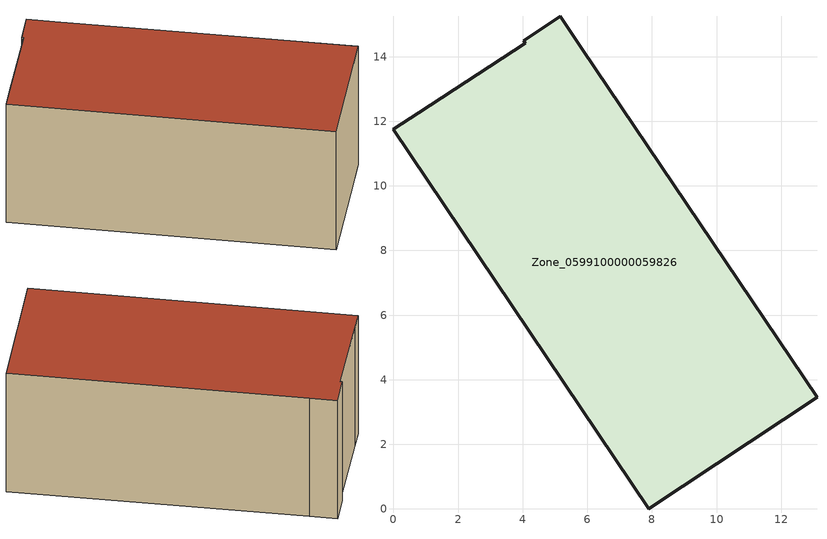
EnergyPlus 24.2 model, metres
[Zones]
Zone_0599100000059826
 floor ground (C_G): 13.11,3.46 7.9,0 0,11.76 0.78,12.27 4.08,14.42 4.03,14.49 5.17,15.26 5.85,14.23 z0
 wall outside (C_F): 5.17,15.26 4.03,14.49 4.08,14.42 0.78,12.27 0,11.76 7.9,0 13.11,3.46 5.85,14.23 5.17,15.26 z0:6.18
 roof outside (C_R): 4.08,14.42 0.78,12.27 0,11.76 7.9,0 13.11,3.46 5.85,14.23 5.17,15.26 4.03,14.49 z6.18
[BUILDING]
Pand.0599100000059826: North Axis=0; Terrain=City; Loads Convergence Tolerance Value=0.04; Temperature Convergence Tolerance Value=0.4; Solar Distribution=FullExterior; Maximum Number of Warmup Days=25; Minimum Number of Warmup Days=1
[Site:Location]
Rotterdam.The.Hague.AP_ZH_NLD Design_Conditions: Latitude=51.96; Longitude=4.45; Time Zone=1; Elevation=-4.5
[SITE:GROUNDTEMPERATURE:BUILDINGSURFACE]
18, 18, 18, 18, 18, 18, 18, 18, 18, 18, 18, 18
[MATERIAL] Thermal Absorptance=0.9; Solar Absorptance=0.7; Visible Absorptance=0.7
Name | Roughness | Thickness | Conductivity | Density | Specific Heat
G.TC.1975-1991 | MediumSmooth | 0.15 | 0.288461 | 540 | 1210
F.TC.1975-1991 | Rough | 0.3 | 0.230769 | 1920 | 840
R.TC.1975-1991 | MediumRough | 0.2 | 0.153846 | 1500 | 1000
[CONSTRUCTION]
C_G: G.TC.1975-1991
C_F: F.TC.1975-1991
C_R: R.TC.1975-1991
[ZONE]
Zone_0599100000059826: Type=1; Multiplier=1; Ceiling Height=Autocalculate; Volume=Autocalculate; Floor Area=autocalculate; Part of Total Floor Area=Yes
[ZONEINFILTRATION:DESIGNFLOWRATE]
Infil_Zone_0599100000059826: Zone or ZoneList or Space or SpaceList=Zone_0599100000059826; Schedule=AlwaysOn; Design Flow Rate Calculation Method=Flow/Area; Flow Rate per Floor Area=0.003; Constant Term Coefficient=1; Temperature Term Coefficient=0; Velocity Term Coefficient=0; Velocity Squared Term Coefficient=0
[HVACTEMPLATE:ZONE:IDEALLOADSAIRSYSTEM]
Zone_0599100000059826: Maximum Heating Supply Air Temperature=50; Minimum Cooling Supply Air Temperature=13; Maximum Heating Supply Air Humidity Ratio=0.0156; Minimum Cooling Supply Air Humidity Ratio=0.0077; Heating Limit=NoLimit; Cooling Limit=NoLimit; Dehumidification Control Type=ConstantSensibleHeatRatio; Cooling Sensible Heat Ratio=0.7; Dehumidification Setpoint=60; Humidification Control Type=None; Humidification Setpoint=30; Outdoor Air Method=None; Outdoor Air Flow Rate per Person=0.00944; Outdoor Air Flow Rate per Zone Floor Area=0; Outdoor Air Flow Rate per Zone=0; Demand Controlled Ventilation Type=None; Outdoor Air Economizer Type=NoEconomizer; Heat Recovery Type=None; Sensible Heat Recovery Effectiveness=0.7; Latent Heat Recovery Effectiveness=0.65
[ZONECONTROL:THERMOSTAT]
ThermostatControl_Zone_0599100000059826: Zone or ZoneList=Zone_0599100000059826; Control Type Schedule=DualSetpointControlType; Control 1=Thermostat_Zone_0599100000059826; Temperature Difference Between Cutout And Setpoint=0
[THERMOSTATSETPOINT:DUALSETPOINT]
Thermostat_Zone_0599100000059826: Heating Setpoint Temperature Schedule=HeatingSetpoint_Zone_0599100000059826; Cooling Setpoint Temperature Schedule=CoolingSetpoint_Zone_0599100000059826
[SCHEDULE:COMPACT]
HeatingSetpoint_Zone_0599100000059826: Through: 12/31, For: AllDays, Until: 24:00, 21
CoolingSetpoint_Zone_0599100000059826: Through: 12/31, For: AllDays, Until: 24:00, 24
DualSetpointControlType: Through: 12/31, For: AllDays, Until: 24:00, 4
AlwaysOn: Through: 12/31, For: AllDays, Until: 24:00, 1
